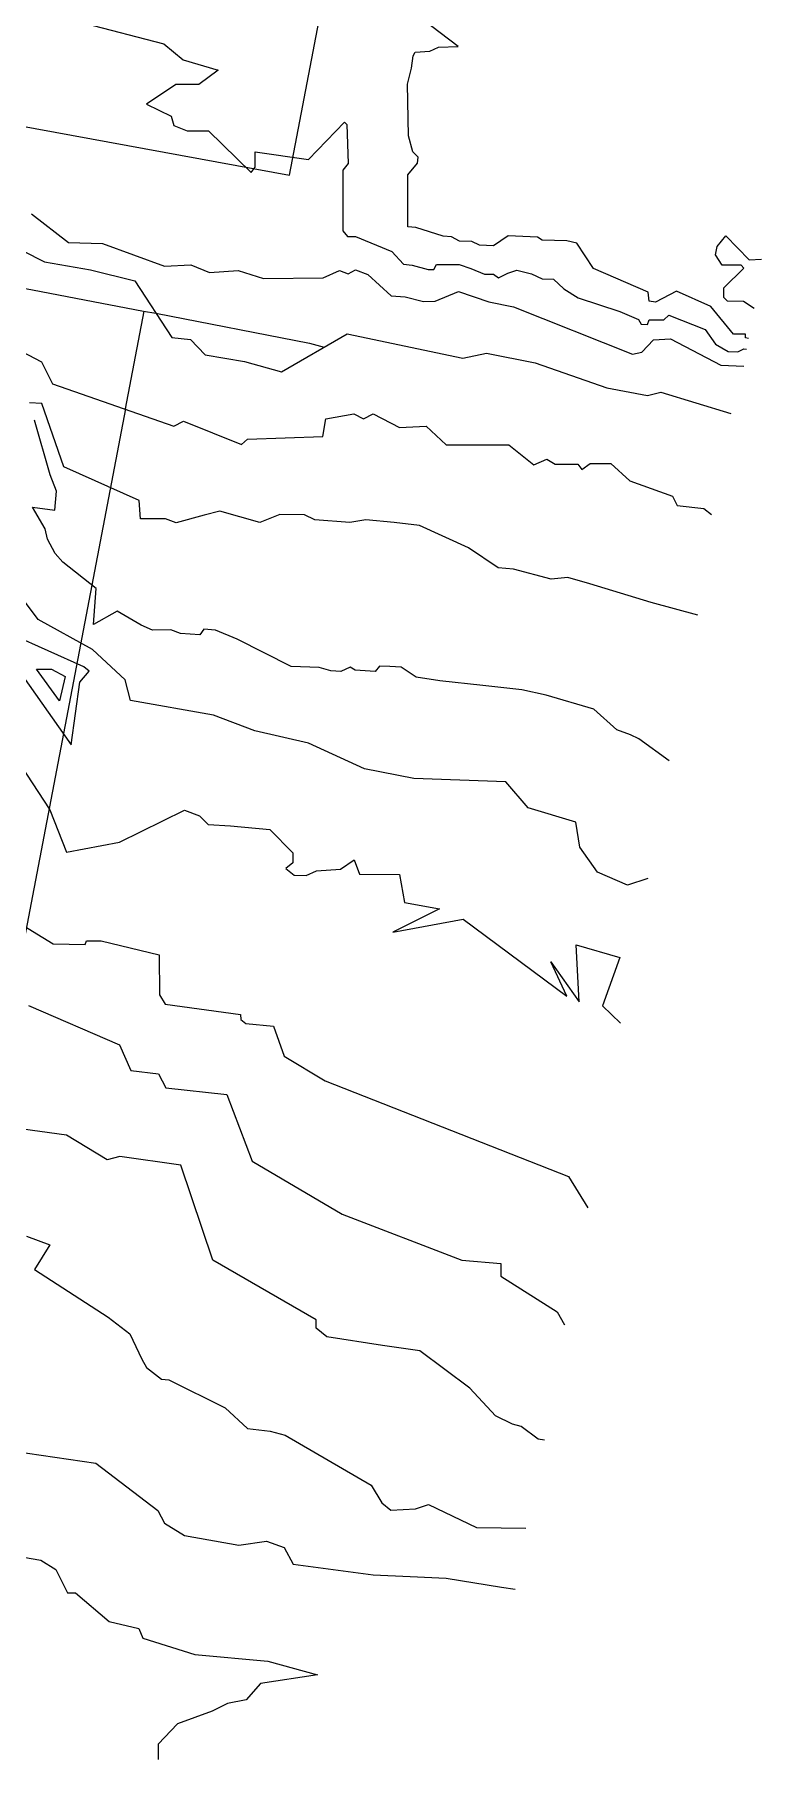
# Model space of a CAD drawing. Header units: metres. Extents: x 683 to 917, y -108 to 80.
# Drawn here: x 876.7 to 900.6, y -107.6 to -50.8 of the extents above; entities that cross this region are included whole.
import ezdxf

# ---------------------------------------------------------------- set-up
doc = ezdxf.new("R2010")
doc.units = ezdxf.units.M
doc.layers.add('Cadastre with houses', color=6, linetype='Continuous')

msp = doc.modelspace()

# ---------------------------------------------------------------- linework, layer by layer
at = {"lineweight": 0}
for points, elevation in [([(900.191, -60.822), (900.094, -60.805), (900.094, -60.682), (899.7, -60.682), (898.955, -59.77), (897.816, -59.262), (897.132, -59.63), (896.922, -59.595), (896.887, -59.297), (895.09, -58.517), (894.538, -57.684), (894.205, -57.606), (893.398, -57.588), (893.241, -57.483), (892.277, -57.439), (891.795, -57.772), (891.33, -57.755), (891.076, -57.632), (890.673, -57.623), (890.41, -57.474), (890.129, -57.448), (889.235, -57.167), (888.973, -57.15), (888.964, -55.432), (889.288, -55.046), (889.314, -54.845), (889.139, -54.67), (888.99, -54.144), (888.955, -52.443), (889.095, -51.918), (889.148, -51.514), (889.209, -51.396), (889.691, -51.361), (889.98, -51.221), (890.629, -51.203), (888.85, -49.854)], 38), ([(878.307, -50.436), (880.936, -51.111), (881.567, -51.646), (882.724, -51.979), (882.084, -52.452), (881.33, -52.461), (880.357, -53.101), (881.172, -53.504), (881.26, -53.802), (881.698, -53.986), (882.399, -53.986), (883.81, -55.353), (883.942, -55.178), (883.942, -54.678), (885.695, -54.932), (886.878, -53.697), (886.957, -53.776), (887.001, -55.055), (886.825, -55.274), (886.825, -57.273), (886.983, -57.465), (887.246, -57.465), (888.438, -57.956), (888.824, -58.377), (889.113, -58.403), (889.639, -58.552), (889.831, -58.552), (889.91, -58.386), (890.664, -58.386), (891.05, -58.517), (891.497, -58.701), (891.786, -58.71), (891.961, -58.824), (892.268, -58.675), (892.557, -58.57), (893.039, -58.692), (893.39, -58.859), (893.767, -58.868), (894.108, -59.183), (894.582, -59.481), (895.949, -59.937), (896.571, -60.2), (896.659, -60.349), (896.86, -60.358), (896.922, -60.209), (897.404, -60.209), (897.57, -60.06), (898.762, -60.533), (899.104, -61.006), (899.525, -61.251), (899.84, -61.269), (900.033, -61.164), (900.129, -61.173)], 37.5), ([(873.355, -56.452), (876.999, -58.303), (878.517, -58.563), (879.977, -58.925), (881.192, -60.79), (881.814, -60.862), (882.291, -61.368), (883.592, -61.578), (884.807, -61.925), (886.976, -60.667), (890.779, -61.477), (891.56, -61.303), (893.165, -61.621), (895.522, -62.446), (896.866, -62.706), (897.3, -62.59), (899.614, -63.299)], 36.5), ([(876.568, -56.717), (877.792, -57.657), (878.909, -57.693), (880.95, -58.438), (881.819, -58.402), (882.44, -58.651), (883.38, -58.58), (884.214, -58.846), (886.183, -58.828), (886.716, -58.58), (887, -58.695), (887.248, -58.562), (887.656, -58.713), (888.419, -59.422), (888.88, -59.449), (889.483, -59.609), (889.874, -59.6), (890.637, -59.281), (891.639, -59.618), (892.455, -59.786), (896.367, -61.339), (896.678, -61.276), (897.059, -60.868), (897.627, -60.833), (899.277, -61.702), (900.04, -61.738)], 37), ([(900.375, -59.832), (900.024, -59.604), (899.498, -59.595), (899.376, -59.472), (899.376, -59.157), (900.033, -58.508), (899.954, -58.412), (899.323, -58.412), (899.104, -58.07), (899.157, -57.798), (899.446, -57.439), (900.217, -58.228), (900.62, -58.21)], 38.5), ([(876.044, -61.146), (876.906, -61.593), (877.267, -62.316), (881.258, -63.71), (881.577, -63.551), (883.493, -64.317), (883.684, -64.136), (886.164, -64.051), (886.27, -63.476), (887.185, -63.306), (887.504, -63.476), (887.824, -63.306), (888.696, -63.753), (889.569, -63.71), (890.229, -64.327), (892.293, -64.327), (893.123, -64.987), (893.549, -64.796), (893.825, -64.966), (894.57, -64.966), (894.698, -65.136), (894.975, -64.945), (895.656, -64.945), (896.283, -65.509), (897.688, -66.019), (897.837, -66.328), (898.72, -66.424), (898.976, -66.626)], 36), ([(898.527, -69.936), (896.991, -69.517), (894.966, -68.912), (894.245, -68.702), (893.686, -68.749), (892.453, -68.423), (891.941, -68.377), (890.964, -67.725), (889.358, -66.98), (888.52, -66.887), (887.589, -66.794), (887.054, -66.887), (885.902, -66.794), (885.565, -66.631), (884.75, -66.62), (884.099, -66.887), (882.772, -66.515), (882.26, -66.643), (881.341, -66.899), (880.981, -66.771), (880.166, -66.771), (880.12, -66.166), (877.641, -65.049), (876.908, -62.966), (876.501, -62.943)], 35.5), ([(897.574, -74.735), (896.584, -74.017), (896.584, -74.017), (896.301, -73.887), (895.856, -73.713), (895.094, -73.039), (893.528, -72.571), (892.723, -72.397), (891.44, -72.256), (890.026, -72.103), (889.243, -71.984), (888.753, -71.657), (888.373, -71.636), (888.036, -71.625), (887.894, -71.799), (887.231, -71.755), (887.231, -71.755), (887.068, -71.657), (886.763, -71.799), (886.763, -71.799), (886.437, -71.777), (886.051, -71.665), (885.129, -71.628), (883.347, -70.73), (883.347, -70.73), (882.634, -70.435), (882.253, -70.399), (882.253, -70.399), (882.117, -70.583), (881.478, -70.546), (881.159, -70.423), (880.556, -70.435), (880.185, -70.27), (879.397, -69.811), (878.619, -70.252), (878.619, -70.252), (878.705, -69.058), (877.6, -68.189), (877.356, -67.91), (877.356, -67.91), (877.094, -67.439), (877.094, -67.439), (877.024, -67.091), (876.606, -66.376), (877.338, -66.48), (877.391, -65.853), (877.181, -65.312), (876.669, -63.514)], 35), ([(896.879, -78.618), (896.211, -78.834), (895.22, -78.403), (894.638, -77.584), (894.509, -76.765), (892.935, -76.29), (892.203, -75.428), (889.164, -75.321), (887.547, -74.997), (885.694, -74.157), (883.927, -73.747), (882.569, -73.23), (879.832, -72.756), (879.659, -72.066), (878.582, -71.075), (876.793, -70.083), (875.779, -68.73)], 34.5), ([(872.988, -69.974), (877.172, -76.348), (877.727, -77.745), (879.473, -77.416), (881.609, -76.368), (882.102, -76.553), (882.39, -76.841), (883.13, -76.882), (884.424, -77.005), (885.184, -77.765), (885.184, -78.099), (884.95, -78.289), (885.222, -78.509), (885.622, -78.517), (885.955, -78.365), (886.752, -78.308), (887.198, -78.004), (887.379, -78.47), (888.698, -78.479), (888.86, -79.41), (890.009, -79.618), (888.48, -80.387), (890.797, -79.96), (894.208, -82.495), (893.679, -81.363), (894.614, -82.675), (894.51, -80.796), (895.954, -81.221), (895.378, -82.807), (895.973, -83.383)], 34), ([(875.309, -70.572), (877.873, -74.21), (878.166, -72.147), (878.473, -71.785), (878.292, -71.645), (875.95, -70.586), (875.308, -70.572)], 34), ([(876.736, -71.724), (877.231, -71.724), (877.679, -71.96), (877.49, -72.761), (876.736, -71.724)], 33.5), ([(875.292, -79.552), (877.288, -80.765), (878.334, -80.789), (878.387, -80.665), (878.865, -80.665), (880.774, -81.133), (880.783, -82.45), (880.978, -82.761), (883.458, -83.093), (883.472, -83.265), (883.631, -83.398), (884.539, -83.483), (884.891, -84.472), (886.242, -85.286), (894.265, -88.435), (894.899, -89.465)], 33.5), ([(876.469, -82.803), (879.473, -84.097), (879.843, -84.94), (880.751, -85.054), (880.997, -85.508), (883.004, -85.735), (883.836, -87.931), (886.808, -89.672), (890.744, -91.186), (892.031, -91.3), (892.031, -91.716), (893.885, -92.896), (894.135, -93.321)], 33), ([(893.467, -97.124), (893.262, -97.09), (892.699, -96.668), (892.418, -96.598), (891.856, -96.316), (891.012, -95.403), (889.361, -94.173), (888.13, -93.997), (886.303, -93.716), (885.952, -93.435), (885.952, -93.153), (882.543, -91.185), (881.488, -88.058), (879.485, -87.776), (879.063, -87.882), (877.728, -87.074), (875.971, -86.828)], 32.5), ([(876.406, -90.396), (877.172, -90.684), (876.667, -91.498), (879.093, -93.071), (879.814, -93.618), (880.21, -94.457), (880.355, -94.722), (880.859, -95.106), (881.097, -95.133), (882.951, -96.06), (883.692, -96.735), (884.434, -96.828), (884.924, -96.96), (887.758, -98.602), (888.115, -99.185), (888.406, -99.423), (889.227, -99.383), (889.651, -99.238), (891.233, -99.993), (892.862, -100.016)], 32), ([(875.078, -97.351), (878.687, -97.882), (880.728, -99.439), (880.948, -99.85), (881.609, -100.262), (883.401, -100.585), (884.312, -100.453), (884.899, -100.658), (885.193, -101.202), (887.822, -101.554), (889.041, -101.613), (890.231, -101.672), (892.052, -101.965), (892.507, -102.024)], 31.5), ([(876.311, -100.976), (876.882, -101.077), (877.369, -101.379), (877.755, -102.152), (878.023, -102.152), (879.131, -103.092), (880.105, -103.327), (880.239, -103.646), (881.952, -104.183), (884.352, -104.401), (885.998, -104.854), (884.117, -105.14), (883.647, -105.677), (883.026, -105.794), (882.523, -106.046), (881.381, -106.466), (880.743, -107.137), (880.743, -107.641)], 31)]:
    msp.add_lwpolyline(points, dxfattribs=dict(at, elevation=elevation))
at = {"layer": 'Cadastre with houses'}
for points in [[(874.359, -43.228, 43), (872.553, -53.146, 43), (885.069, -55.443, 43), (889.005, -34.887, 43), (880.232, -33.21, 43), (879.963, -34.674, 43), (875.743, -33.88, 43), (873.936, -43.157, 43), (874.359, -43.228, 43)], [(810.935, -46.853, 31.2), (814.29, -47.397, 32.1), (820.831, -48.802, 32.85), (830.3, -50.415, 34.1), (836.96, -51.711, 35.1), (839.552, -52.206, 36.1), (840.562, -52.354, 36.25), (855.573, -55.303, 37), (856.691, -55.452, 37.1), (860.263, -56.085, 37.35), (862.628, -56.411, 37.6), (870.757, -58.104, 37.6), (880.266, -59.924, 38.55), (880.662, -59.994, 38.6), (885.729, -60.983, 38.7), (886.213, -61.112, 38.6)], [(879.663, -63.14, 38.1), (880.282, -59.919, 38.592)], [(879.663, -63.14, 38.1), (872.568, -100.297, 33.1), (872.35, -101.425, 33)]]:
    msp.add_polyline3d(points, dxfattribs=at)

doc.saveas('drawing.dxf')
